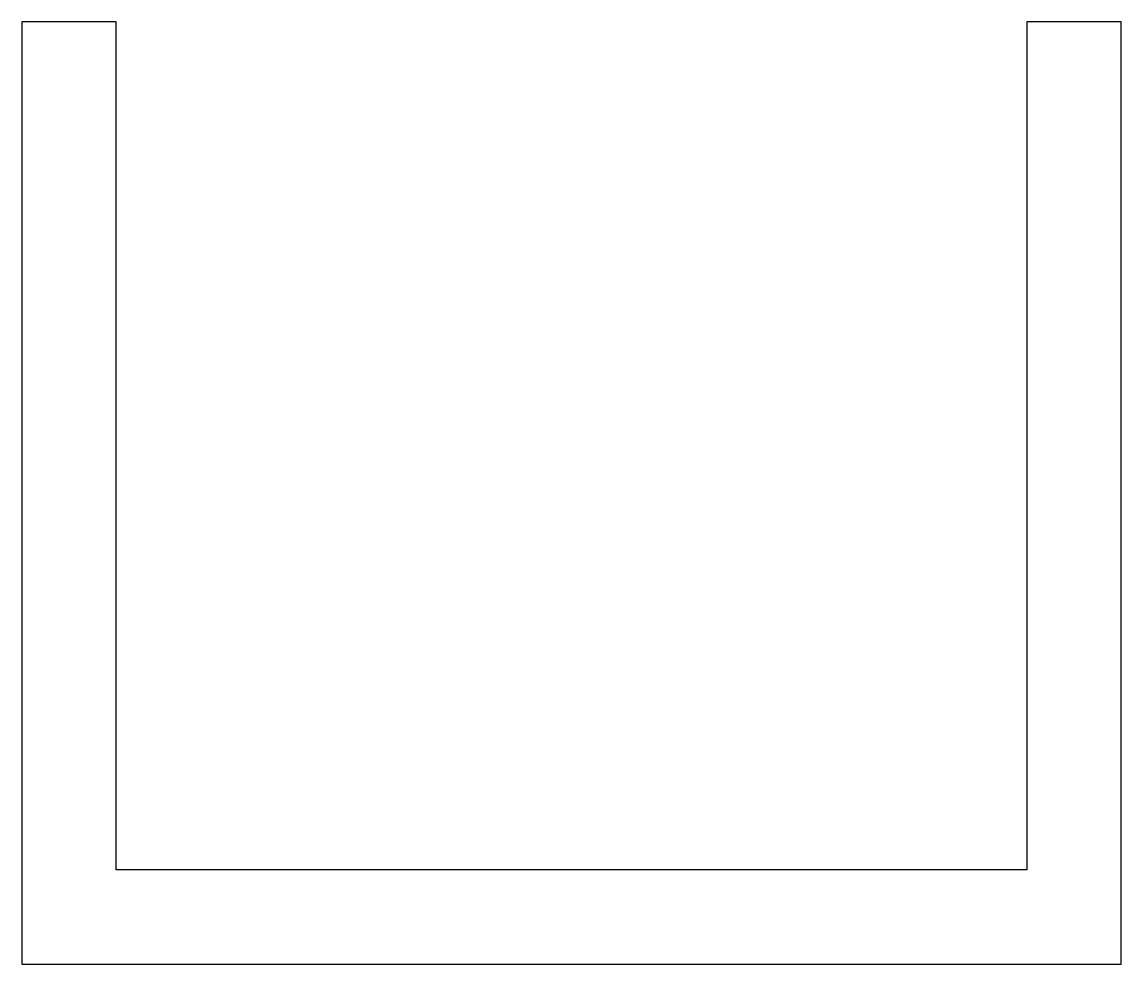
# Model space of a CAD drawing. Extents: x -35 to 35, y 1.8 to 61.8.
import ezdxf

# ---------------------------------------------------------------- set-up
doc = ezdxf.new("R2010")
doc.units = 0
doc.layers.get('0').update_dxf_attribs({"linetype": 'CONTINUOUS'})

msp = doc.modelspace()

# ---------------------------------------------------------------- linework, layer by layer
at = {"color": 7}
for p, q in [((-28.981, 61.785), (-34.981, 61.785)), ((-34.981, 61.785), (-34.981, 1.785)), ((-28.981, 7.785), (-28.981, 61.785)), ((35.019, 61.785), (29.019, 61.785)), ((29.019, 61.785), (29.019, 7.785)), ((35.019, 1.785), (35.019, 61.785)), ((29.019, 7.785), (-28.981, 7.785)), ((-34.981, 1.785), (35.019, 1.785))]:
    msp.add_line(p, q, dxfattribs=at)

doc.saveas('drawing.dxf')
